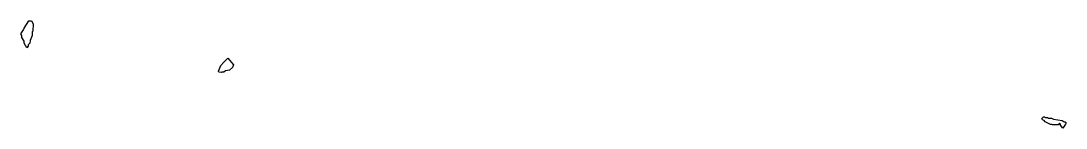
# Model space of a CAD drawing. Header units: millimetres. Extents: x 0 to 5792, y 0 to 594.
import ezdxf

# ---------------------------------------------------------------- set-up
doc = ezdxf.new("R2010")
doc.units = ezdxf.units.MM
doc.layers.add('C', color=7, linetype='Continuous')

msp = doc.modelspace()

# ---------------------------------------------------------------- linework, layer by layer
at = {"layer": 'C'}
for points in [[(17.2, 471.4), (17.2, 481.7), (5.7, 502.5), (5.7, 512.8), (0, 523.2), (14.3, 544), (17.2, 554.3), (44.4, 594.1), (58.7, 594.1), (68.8, 578.5), (65.9, 537), (63.1, 533.5), (63.1, 512.8), (51.6, 485.2), (48.8, 471.4), (40.2, 461), (40.2, 454.1), (33, 445.3), (17.2, 471.4)], [(1097.2, 309.1), (1094.3, 316.1), (1108.6, 347.2), (1124.3, 366.2), (1147.3, 387), (1177.4, 350.6), (1171.6, 336.7), (1155.9, 321.1), (1133, 317.7), (1124.4, 310.8), (1113, 310.8), (1110.2, 307.3), (1097.2, 309.1)], [(5760, 15.7), (5760, 22.6), (5755.8, 27.6), (5747.3, 17.3), (5715.8, 17.3), (5712.9, 20.8), (5704.4, 20.8), (5675.8, 34.6), (5670.1, 41.5), (5661.5, 45), (5657.1, 53.7), (5667.2, 62.4), (5673, 62.4), (5675.9, 59), (5690.2, 59), (5693, 55.5), (5710.1, 55.5), (5721.6, 48.6), (5770.2, 41.7), (5781.6, 34.8), (5787.3, 34.8), (5791.7, 29.5), (5788.8, 22.6), (5773, 0), (5760, 15.7)]]:
    msp.add_lwpolyline(points, close=True, dxfattribs=at)

doc.saveas('drawing.dxf')
